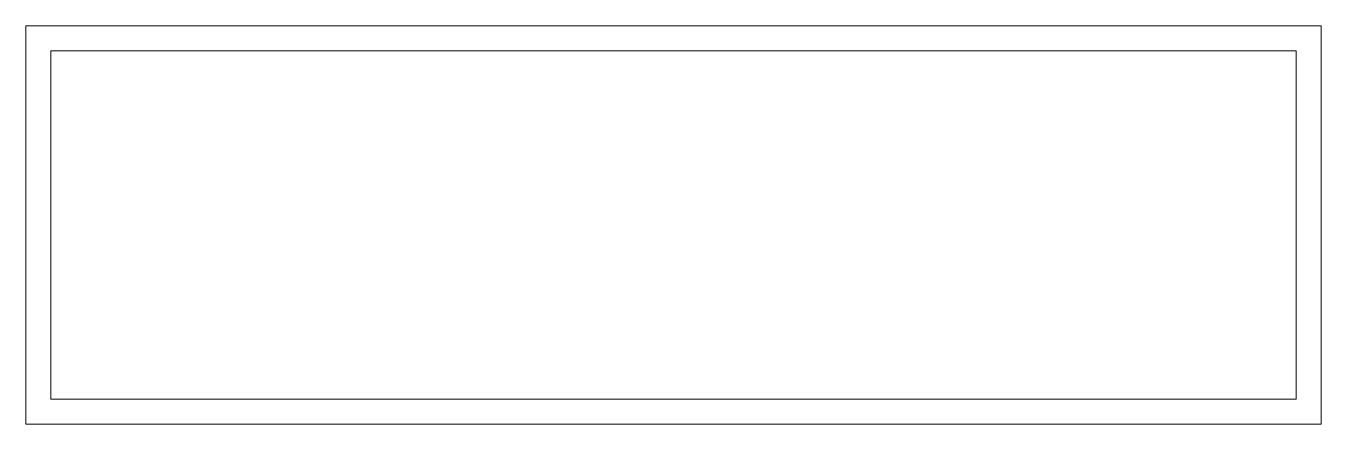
# Model space of a CAD drawing. Header units: inches. Extents: x 207.3 to 259.3, y 432.5 to 448.5.
import ezdxf

# ---------------------------------------------------------------- set-up
doc = ezdxf.new("R2010")
doc.units = ezdxf.units.IN
doc.header["$MEASUREMENT"] = 0
doc.layers.add('A-101-Floorplan-1st-floor', color=7, linetype='Continuous', lineweight=9)

msp = doc.modelspace()

# ---------------------------------------------------------------- linework, layer by layer
at = {"layer": 'A-101-Floorplan-1st-floor', "lineweight": 5}
for points in [[(259.349, 432.452), (259.349, 448.452), (207.349, 448.452), (207.349, 432.452)], [(208.349, 447.452), (208.349, 433.452), (258.349, 433.452), (258.349, 447.452)]]:
    msp.add_lwpolyline(points, close=True, dxfattribs=at)

doc.saveas('drawing.dxf')
